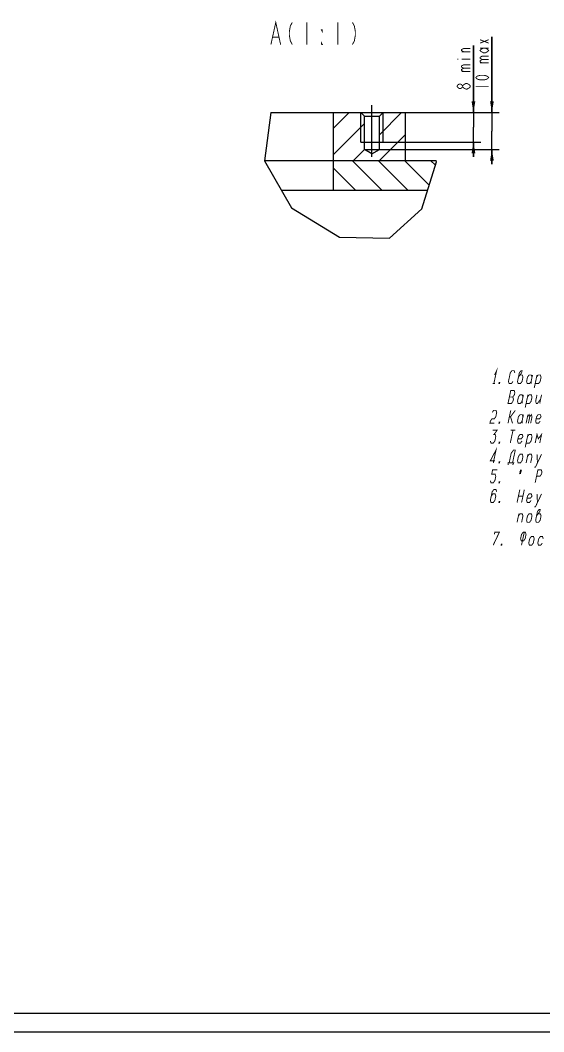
# Model space of a CAD drawing. Header units: millimetres. Extents: x 0 to 841, y 0 to 594.
# Drawn here: x 506.1 to 647.7, y 0 to 273.9 of the extents above; entities that cross this region are included whole.
import ezdxf

# ---------------------------------------------------------------- set-up
doc = ezdxf.new("R2010")
doc.units = ezdxf.units.MM
doc.header["$LTSCALE"] = 46.255
doc.linetypes.add('CENTER', pattern=[0.6, 0.375, -0.075, 0.075, -0.075])
doc.layers.get('0').update_dxf_attribs({"linetype": 'CONTINUOUS'})
doc.layers.add('ALL_AXIS', color=7, linetype='CONTINUOUS')
doc.layers.add('ALL_DIMENSIONS', color=7, linetype='CONTINUOUS')
doc.styles.get("Standard").update_dxf_attribs({"font": 'txt', "width": 0.7})
doc.dimstyles.new('DIMSTYLE_5', dxfattribs={"dimtxt": 3.5, "dimasz": 3, "dimexe": 0.18, "dimexo": 0.0625, "dimgap": 0.09, "dimtad": 1, "dimdsep": 46, "dimtxsty": 'STANDARD', "dimblk": '_FILLED', "dimblk1": '_FILLED', "dimblk2": '_FILLED', "dimcen": 0.09, "dimadec": 0, "dimazin": 0, "dimtp": 0.2, "dimtm": 0.2, "dimtfac": 1, "dimtofl": 0, "dimtmove": 0, "dimatfit": 3, "dimldrblk": '_FILLED', "dimfxl": 1, "dimtolj": 1, "dimarcsym": 0})
doc.dimstyles.new('DIMSTYLE_8', dxfattribs={"dimtxt": 3.5, "dimasz": 3, "dimexe": 0.18, "dimexo": 0.0625, "dimgap": 0.09, "dimtad": 1, "dimdec": 5, "dimdsep": 46, "dimtxsty": 'STANDARD', "dimblk": '_FILLED', "dimblk1": '_FILLED', "dimblk2": '_FILLED', "dimcen": 0.09, "dimadec": 0, "dimazin": 0, "dimtp": 0.2, "dimtm": 0.2, "dimtfac": 1, "dimtdec": 5, "dimtofl": 0, "dimtmove": 0, "dimatfit": 3, "dimldrblk": '_FILLED', "dimfxl": 1, "dimtolj": 1, "dimarcsym": 0})

# ---------------------------------------------------------------- blocks, each defined once
blk = doc.blocks.new('_FILLED')
at = {"color": 0, "linetype": 'ByBlock'}
blk.add_solid([(0, 0), (-1, 0.167), (-1, -0.167)], dxfattribs=at)
blk = doc.blocks.new('*D8')
at = {"layer": 'ALL_DIMENSIONS', "color": 2, "linetype": 'Continuous'}
for p, q in [((633.71, 248.92), (633.71, 269.41)), ((633.71, 269.41), (633.71, 243.92)), ((604.27, 248.92), (635.71, 248.92)), ((633.71, 234.92), (633.71, 243.92)), ((603.27, 238.92), (635.71, 238.92)), ((633.71, 238.92), (633.71, 234.92))]:
    blk.add_line(p, q, dxfattribs=at)
at = {"layer": 'ALL_DIMENSIONS', "color": 2, "linetype": 'Continuous', "xscale": 3, "yscale": 3, "zscale": 3}
for p, rotation in [((633.71, 248.92), 270), ((633.71, 238.92), 90)]:
    blk.add_blockref('_FILLED', p, dxfattribs=dict(at, rotation=rotation))
blk = doc.blocks.new('*D17')
at = {"layer": 'ALL_DIMENSIONS', "color": 2, "linetype": 'Continuous'}
for p, q in [((628.71, 248.92), (628.71, 267.06)), ((628.71, 267.06), (628.71, 244.92)), ((610.27, 248.92), (630.71, 248.92)), ((628.71, 236.92), (628.71, 244.92)), ((604.27, 240.92), (630.71, 240.92)), ((628.71, 240.92), (628.71, 236.92))]:
    blk.add_line(p, q, dxfattribs=at)
at = {"layer": 'ALL_DIMENSIONS', "color": 2, "linetype": 'Continuous', "xscale": 3, "yscale": 3, "zscale": 3}
for p, rotation in [((628.71, 248.92), 270), ((628.71, 240.92), 90)]:
    blk.add_blockref('_FILLED', p, dxfattribs=dict(at, rotation=rotation))

msp = doc.modelspace()

# ---------------------------------------------------------------- linework, layer by layer
at = {"color": 7, "linetype": 'Continuous'}
for p, q in [((573.9004625, 248.9203642), (572.2252817, 235.8064716)), ((573.9004625, 248.9203642), (610.265601, 248.9203642)), ((590.765601, 248.9203642), (590.765601, 227.9203642)), ((599.265601, 247.9203642), (598.265601, 248.9203642)), ((599.265601, 238.9203642), (599.265601, 247.9203642)), ((599.265601, 247.9203642), (603.265601, 247.9203642)), ((603.265601, 247.9203642), (604.265601, 248.9203642)), ((603.265601, 238.9203642), (603.265601, 247.9203642)), ((610.265601, 248.9203642), (610.265601, 235.9203642)), ((598.265601, 240.9203642), (604.265601, 240.9203642)), ((599.265601, 238.9203642), (603.265601, 238.9203642)), ((601.265601, 237.718643), (599.265601, 238.9203642)), ((601.265601, 237.718643), (603.265601, 238.9203642)), ((572.2252817, 235.8064716), (579.5254002, 223.1101337)), ((572.2398304, 235.9203642), (618.6723551, 235.9203642)), ((614.7423772, 222.8372325), (618.712388, 235.5955489)), ((618.712388, 235.5955489), (618.6723551, 235.9203642)), ((576.7596221, 227.9203642), (616.3240975, 227.9203642)), ((579.5254002, 223.1101337), (592.5160812, 215.1833752)), ((605.9765919, 214.9420253), (614.7423772, 222.8372325)), ((592.5160812, 215.1833752), (605.9765919, 214.9420253)), ((20, 5), (835, 5)), ((0, 0), (841, 0))]:
    msp.add_line(p, q, dxfattribs=at)
at = {"color": 2, "linetype": 'Continuous'}
for p, q in [((590.765601, 244.567642), (595.1183232, 248.9203642)), ((598.265601, 240.9203642), (598.265601, 248.9203642)), ((603.265601, 242.9254987), (609.2604741, 248.9203642)), ((604.265601, 240.9203642), (604.265601, 248.9203642)), ((590.765601, 237.4965666), (599.265601, 245.9965666)), ((603.331519, 235.9203642), (610.265601, 242.8544309)), ((596.2604741, 235.9203642), (599.265601, 238.9254987)), ((603.9059208, 227.9203642), (595.9059208, 235.9203642)), ((610.9770268, 227.9203642), (602.9770268, 235.9203642)), ((616.7332356, 229.2352003), (610.0480717, 235.9203642)), ((618.4113547, 234.6281262), (617.1191166, 235.9203642)), ((596.8348759, 227.9203642), (590.765601, 233.9896314))]:
    msp.add_line(p, q, dxfattribs=at)
at = {"color": 2, "linetype": 'Continuous', "const_width": 0.25}
for points in [[(573.9328633, 267.335809), (575.2453859, 273.3358133), (576.5578572, 267.335809)], [(579.70786, 273.3358133), (579.182851, 272.3358168), (578.9203465, 270.8358094), (578.9203465, 269.8358129), (579.182851, 268.3358055), (579.70786, 267.335809)], [(583.6453765, 273.3358133), (583.6453765, 267.335809)], [(587.8453461, 271.3358204), (587.8453461, 270.8358094), (587.5828416, 271.3358204), (587.8453461, 271.3358204)], [(592.045367, 273.3358133), (592.045367, 267.335809)], [(595.9828834, 273.3358133), (596.5078925, 272.3358168), (596.7703456, 270.8358094), (596.7703456, 269.8358129), (596.5078925, 268.3358055), (595.9828834, 267.335809)], [(574.4578724, 269.3358019), (576.0328481, 269.3358019)], [(587.8453461, 267.335809), (587.5828416, 267.335809), (587.5828416, 267.8358201), (587.8453461, 267.335809)], [(634.4222962, 177.8490634), (634.9765455, 179.01574), (634.2325733, 175.5157293)], [(639.9056495, 178.4324017), (639.7234247, 179.01574), (639.1109205, 179.01574), (638.6806794, 178.4324017), (638.1846851, 176.0990676), (638.3669483, 175.5157293), (638.9794526, 175.5157293), (639.4096936, 176.0990676)], [(640.8826801, 177.2657251), (641.7431623, 178.4324017), (641.8671705, 179.01574), (641.5608991, 179.01574), (641.130658, 178.4324017), (640.6347022, 176.0990676), (640.8169654, 175.5157293), (641.4294696, 175.5157293), (641.8597107, 176.0990676), (642.1076886, 177.2657251), (641.9254255, 177.8490634), (641.3129212, 177.8490634)], [(633.9263404, 175.5157293), (634.5388446, 175.5157293)], [(635.7638532, 175.5157293), (635.6106983, 175.5157293), (635.6727216, 175.8074081), (635.8258381, 175.8074081), (635.7638532, 175.5157293)], [(644.5576673, 177.2657251), (644.3754425, 177.8490634), (643.7629383, 177.8490634), (643.3326972, 177.2657251), (643.0847193, 176.0990676), (643.266944, 175.5157293), (643.8794483, 175.5157293), (644.3096894, 176.0990676)], [(644.6816755, 177.8490634), (644.3096894, 176.0990676), (644.3388361, 175.5157293)], [(645.1627118, 174.3490719), (645.906684, 177.8490634)], [(645.4107282, 175.5157293), (646.3294654, 175.5157293), (646.7597065, 176.0990676), (647.0076844, 177.2657251), (646.8254212, 177.8490634), (646.2129169, 177.8490634), (645.7826758, 177.2657251)], [(638.0607154, 170.1484439), (638.9794526, 170.1484439), (639.4096936, 170.7317822), (639.5337018, 171.3151205), (639.3514386, 171.8984396), (639.7816797, 172.4817779), (639.9056495, 173.0651162), (639.7234247, 173.6484353), (638.8046491, 173.6484353), (638.0607154, 170.1484439)], [(642.1076886, 171.8984396), (641.9254255, 172.4817779), (641.3129212, 172.4817779), (640.8826801, 171.8984396), (640.6347022, 170.7317822), (640.8169654, 170.1484439), (641.4294696, 170.1484439), (641.8597107, 170.7317822)], [(642.2316584, 172.4817779), (641.8597107, 170.7317822), (641.888819, 170.1484439)], [(642.7127332, 168.9817865), (643.4566669, 172.4817779)], [(642.9607111, 170.1484439), (643.8794483, 170.1484439), (644.3096894, 170.7317822), (644.5576673, 171.8984396), (644.3754425, 172.4817779), (643.7629383, 172.4817779), (643.3326972, 171.8984396)], [(645.906684, 172.4817779), (645.5346979, 170.7317822), (645.7169611, 170.1484439), (646.023194, 170.1484439), (646.8836762, 171.3151205)], [(647.1316925, 172.4817779), (646.6356983, 170.1484439)], [(638.4327015, 171.8984396), (639.3514386, 171.8984396)], [(633.7806836, 167.6978308), (634.2109247, 168.2811499), (634.8233905, 168.2811499), (635.0056537, 167.6978308), (634.7576758, 166.5311541), (634.3274347, 165.9478158), (633.7149305, 165.9478158), (633.2846894, 165.3644967), (633.1607196, 164.7811584), (634.3857282, 164.7811584)], [(638.0607154, 164.7811584), (638.8046491, 168.2811499)], [(638.4327015, 166.5311541), (638.7389344, 166.5311541), (640.0296576, 168.2811499)], [(642.1076886, 166.5311541), (641.9254255, 167.1144924), (641.3129212, 167.1144924), (640.8826801, 166.5311541), (640.6347022, 165.3644967), (640.8169654, 164.7811584), (641.4294696, 164.7811584), (641.8597107, 165.3644967)], [(642.2316584, 167.1144924), (641.8597107, 165.3644967), (641.888819, 164.7811584)], [(642.9607111, 164.7811584), (643.4566669, 167.1144924)], [(643.3326972, 166.5311541), (643.7629383, 167.1144924), (643.9452015, 166.5311541), (643.5732154, 164.7811584)], [(643.9452015, 166.5311541), (644.3754425, 167.1144924), (644.5576673, 166.5311541), (644.1857196, 164.7811584)], [(645.6587061, 165.9478158), (646.5774433, 165.9478158), (647.0076844, 166.5311541), (646.8254212, 167.1144924), (646.2129169, 167.1144924), (645.7826758, 166.5311541), (645.5346979, 165.3644967), (645.7169611, 164.7811584), (646.3294654, 164.7811584), (646.7597065, 165.3644967)], [(635.7638532, 164.7811584), (635.6106983, 164.7811584), (635.6727216, 165.0728179), (635.8258381, 165.0728179), (635.7638532, 164.7811584)], [(639.2857239, 164.7811584), (638.7389344, 166.5311541)], [(633.9046534, 162.9138644), (635.1296619, 162.9138644), (634.2691797, 161.747207), (634.5754126, 161.747207), (634.7576758, 161.1638687), (634.5096979, 159.9972113), (634.0794568, 159.4138729), (633.4669526, 159.4138729), (633.2846894, 159.9972113)], [(639.4171534, 162.9138644), (638.6732196, 159.4138729)], [(638.8046491, 162.9138644), (640.0296576, 162.9138644)], [(640.7587104, 160.5805304), (641.6774476, 160.5805304), (642.1076886, 161.1638687), (641.9254255, 161.747207), (641.3129212, 161.747207), (640.8826801, 161.1638687), (640.6347022, 159.9972113), (640.8169654, 159.4138729), (641.4294696, 159.4138729), (641.8597107, 159.9972113)], [(642.7127332, 158.2471963), (643.4566669, 161.747207)], [(642.9607111, 159.4138729), (643.8794483, 159.4138729), (644.3096894, 159.9972113), (644.5576673, 161.1638687), (644.3754425, 161.747207), (643.7629383, 161.747207), (643.3326972, 161.1638687)], [(645.4107282, 159.4138729), (645.906684, 161.747207), (646.2712104, 160.5805304), (647.1316925, 161.747207), (646.6356983, 159.4138729)], [(635.7638532, 159.4138729), (635.6106983, 159.4138729), (635.6727216, 159.7055325), (635.8258381, 159.7055325), (635.7638532, 159.4138729)], [(634.0794568, 154.0465875), (634.8233905, 157.5465789), (633.2846894, 154.6299066), (634.5096979, 154.6299066)], [(638.3669483, 154.0465875), (638.9249274, 156.6715811), (639.5702698, 157.5465789), (640.0296576, 157.5465789), (639.2857239, 154.0465875)], [(640.6347022, 154.6299066), (640.8169654, 154.0465875), (641.4294696, 154.0465875), (641.8597107, 154.6299066), (642.1076886, 155.7965832), (641.9254255, 156.3799215), (641.3129212, 156.3799215), (640.8826801, 155.7965832), (640.6347022, 154.6299066)], [(642.9607111, 154.0465875), (643.4566669, 156.3799215)], [(643.3326972, 155.7965832), (643.7629383, 156.3799215), (644.3754425, 156.3799215), (644.5576673, 155.7965832), (644.1857196, 154.0465875)], [(645.1627118, 152.8799108), (645.4689832, 152.8799108), (647.1316925, 156.3799215)], [(645.906684, 156.3799215), (646.023194, 154.0465875)], [(635.7638532, 154.0465875), (635.6106983, 154.0465875), (635.6727216, 154.338247), (635.8258381, 154.338247), (635.7638532, 154.0465875)], [(638.0898621, 153.4632492), (638.0607154, 154.0465875), (639.5919568, 154.0465875), (639.3148322, 153.4632492)], [(633.2846894, 149.2626211), (633.4669526, 148.6792828), (634.0794568, 148.6792828), (634.5096979, 149.2626211), (634.7576758, 150.4292977), (634.5754126, 151.0126168), (633.6566755, 151.0126168), (633.9046534, 152.1792935), (635.1296619, 152.1792935)], [(641.130658, 151.5959552), (641.7431623, 151.5959552)], [(641.7140155, 152.1792935), (641.1598047, 151.0126168)], [(641.4077826, 152.1792935), (641.4660376, 151.0126168)], [(645.4107282, 148.6792828), (646.1546619, 152.1792935), (647.0733991, 152.1792935), (647.2556623, 151.5959552), (647.1316925, 151.0126168), (646.7014515, 150.4292977), (645.7826758, 150.4292977)], [(635.7638532, 148.6792828), (635.6106983, 148.6792828), (635.6727216, 148.9709616), (635.8258381, 148.9709616), (635.7638532, 148.6792828)], [(635.0056537, 146.2286697), (634.8233905, 146.812008), (634.2109247, 146.812008), (633.7806836, 146.2286697), (633.2846894, 143.8953356), (633.4669526, 143.3119973), (634.0794568, 143.3119973), (634.5096979, 143.8953356), (634.7576758, 145.0620123), (634.5754126, 145.6453314), (633.9629084, 145.6453314), (633.5326673, 145.0620123)], [(640.510694, 143.3119973), (641.2546662, 146.812008)], [(640.8826801, 145.0620123), (642.1076886, 145.0620123)], [(642.4796747, 146.812008), (641.7357026, 143.3119973)], [(643.208689, 144.478674), (644.1274262, 144.478674), (644.5576673, 145.0620123), (644.3754425, 145.6453314), (643.7629383, 145.6453314), (643.3326972, 145.0620123), (643.0847193, 143.8953356), (643.266944, 143.3119973), (643.8794483, 143.3119973), (644.3096894, 143.8953356)], [(645.1627118, 142.1453399), (645.4689832, 142.1453399), (647.1316925, 145.6453314)], [(645.906684, 145.6453314), (646.023194, 143.3119973)], [(635.7638532, 143.3119973), (635.6106983, 143.3119973), (635.6727216, 143.6036761), (635.8258381, 143.6036761), (635.7638532, 143.3119973)], [(640.510694, 137.9447119), (641.0066883, 140.2780459)], [(640.8826801, 139.6947076), (641.3129212, 140.2780459), (641.9254255, 140.2780459), (642.1076886, 139.6947076), (641.7357026, 137.9447119)], [(643.0847193, 138.5280502), (643.266944, 137.9447119), (643.8794483, 137.9447119), (644.3096894, 138.5280502), (644.5576673, 139.6947076), (644.3754425, 140.2780459), (643.7629383, 140.2780459), (643.3326972, 139.6947076), (643.0847193, 138.5280502)], [(645.7826758, 139.6947076), (646.643158, 140.8613842), (646.7671662, 141.4447225), (646.4608948, 141.4447225), (646.0306537, 140.8613842), (645.5346979, 138.5280502), (645.7169611, 137.9447119), (646.3294654, 137.9447119), (646.7597065, 138.5280502), (647.0076844, 139.6947076), (646.8254212, 140.2780459), (646.2129169, 140.2780459)], [(634.0547935, 131.755998), (635.7175029, 135.2560087), (634.4924943, 135.2560087), (634.3685246, 134.6726704)], [(642.1487401, 135.2560087), (641.718499, 134.6726704), (641.4705211, 133.506013), (641.6527842, 132.9226747), (642.2652885, 132.9226747), (642.6955296, 133.506013), (642.9435075, 134.6726704), (642.7612443, 135.2560087), (642.1487401, 135.2560087)], [(642.4550114, 135.2560087), (641.7110393, 131.755998)], [(636.3516942, 131.755998), (636.1985393, 131.755998), (636.2605626, 132.0476768), (636.413679, 132.0476768), (636.3516942, 131.755998)], [(643.6725602, 132.3393363), (643.854785, 131.755998), (644.4672893, 131.755998), (644.8975303, 132.3393363), (645.1455082, 133.506013), (644.9632835, 134.0893321), (644.3507792, 134.0893321), (643.9205382, 133.506013), (643.6725602, 132.3393363)], [(647.5955253, 133.506013), (647.4132622, 134.0893321), (646.8007579, 134.0893321), (646.3705168, 133.506013), (646.1225389, 132.3393363), (646.3048021, 131.755998), (646.9173063, 131.755998), (647.3475474, 132.3393363)]]:
    msp.add_lwpolyline(points, dxfattribs=at)
at = {"layer": 'ALL_AXIS', "color": 7, "linetype": 'CENTER'}
msp.add_line((601.265601, 236.9203642), (601.265601, 250.9203642), dxfattribs=at)
at = {"layer": 'ALL_DIMENSIONS', "color": 2, "linetype": 'Continuous', "const_width": 0.25}
for points in [[(630.5040753, 267.7229955), (632.8374088, 268.6417356)], [(632.8374088, 267.7229955), (630.5040753, 268.6417356)], [(626.087388, 265.3740574), (625.5040674, 265.6803213), (625.5040674, 265.9865594), (626.087388, 266.2928232), (627.837401, 266.2928232)], [(631.9623766, 266.3448724), (632.5456972, 266.0386086), (632.8374088, 265.7323705), (632.5456972, 265.4261066), (631.9623766, 265.1198685), (631.3790561, 265.1198685), (630.7957355, 265.4261066), (630.5040753, 265.7323705), (630.7957355, 266.0386086), (631.3790561, 266.3448724)], [(630.5040753, 266.3448724), (632.8374088, 266.3448724)], [(624.337375, 263.3834324), (624.6290353, 263.3834324)], [(627.837401, 265.3740574), (625.5040674, 265.3740574)], [(625.5040674, 263.3834324), (627.837401, 263.3834324)], [(631.0873958, 263.2823625), (630.5040753, 263.5886007), (630.5040753, 263.8948645), (631.0873958, 264.2011027), (632.8374088, 264.2011027)], [(631.0873958, 262.3636224), (630.5040753, 262.6698605), (630.5040753, 262.9760987), (631.0873958, 263.2823625), (632.8374088, 263.2823625)], [(626.087388, 260.9334501), (625.5040674, 261.2396883), (625.5040674, 261.5459521), (626.087388, 261.8521903), (627.837401, 261.8521903)], [(626.087388, 260.0146843), (625.5040674, 260.3209482), (625.5040674, 260.6271863), (626.087388, 260.9334501), (627.837401, 260.9334501)], [(630.5040753, 262.3636224), (632.8374088, 262.3636224)], [(625.5040674, 260.0146843), (627.837401, 260.0146843)], [(632.8374088, 258.3823723), (632.5456972, 258.0761085), (632.2540369, 257.9229894), (631.6707164, 257.7698703), (630.5040753, 257.7698703), (629.9207034, 257.9229894), (629.6290431, 258.0761085), (629.3373828, 258.3823723), (629.6290431, 258.6886105), (629.9207034, 258.8417296), (630.5040753, 258.9948486), (631.6707164, 258.9948486), (632.2540369, 258.8417296), (632.5456972, 258.6886105), (632.8374088, 258.3823723)], [(625.7957277, 255.8803152), (625.5040674, 255.574077), (625.2124072, 255.4209323), (624.9207469, 255.4209323), (624.6290353, 255.574077), (624.337375, 255.8803152), (624.337375, 256.186579), (624.6290353, 256.4928172), (624.9207469, 256.6459362), (625.2124072, 256.6459362), (625.5040674, 256.4928172), (625.7957277, 256.186579)], [(626.6707086, 255.2678132), (626.087388, 255.574077), (625.7957277, 255.8803152), (625.7957277, 256.186579), (626.087388, 256.4928172)], [(626.087388, 256.4928172), (626.6707086, 256.799081), (626.9623688, 256.799081), (627.5457407, 256.4928172)], [(627.5457407, 255.574077), (626.9623688, 255.2678132), (626.6707086, 255.2678132)], [(627.5457407, 256.4928172), (627.837401, 256.186579), (627.837401, 255.8803152)], [(627.837401, 255.8803152), (627.5457407, 255.574077)], [(629.3373828, 255.9323644), (632.8374088, 255.9323644)]]:
    msp.add_lwpolyline(points, dxfattribs=at)

# ---------------------------------------------------------------- dimensions: what is measured, and where the dimension line sits
at = {"layer": 'ALL_DIMENSIONS', "color": 2, "linetype": 'Continuous'}
for base, p1, p2, text, dimstyle, picture, middle in [((633.712388, 238.9203642), (604.265601, 248.9203642), (603.265601, 238.9203642), '<> max', 'DIMSTYLE_5', '*D8', (632.837388, 254.7073596)), ((628.712388, 240.9203642), (610.265601, 248.9203642), (604.265601, 240.9203642), '<> min', 'DIMSTYLE_8', '*D17', (627.837388, 254.8084433))]:
    dim = msp.add_linear_dim(base=base, p1=p1, p2=p2, angle=270, text=text, dimstyle=dimstyle, dxfattribs=at)
    dim.commit()
    dim.dimension.update_dxf_attribs({"geometry": picture, "text_midpoint": middle, "dimtype": 160})

doc.saveas('drawing.dxf')
